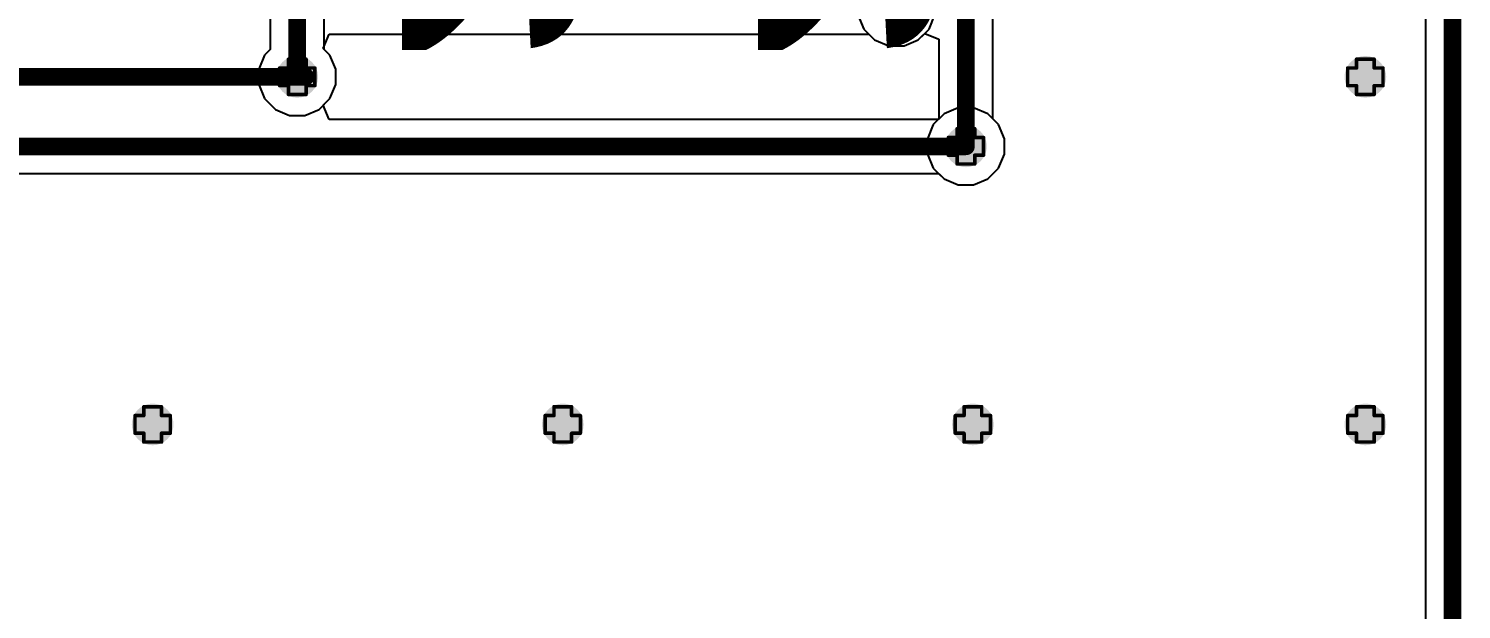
# Model space of a CAD drawing. Header units: inches. Extents: x -0.1 to 10.2, y 0 to 6.5.
# Drawn here: x 3.918 to 4.729, y 0.978 to 1.307 of the extents above; entities that cross this region are included whole.
import ezdxf

# ---------------------------------------------------------------- set-up
doc = ezdxf.new("R2010")
doc.units = ezdxf.units.IN
doc.header["$MEASUREMENT"] = 0
for name, color, linetype in [('Board Outline', 216, 'Continuous'), ('Bottom Layer', 5, 'Continuous'), ('Bottom Overlay', 54, 'Continuous'), ('Drill Drawing', 1, 'Continuous'), ('Top Layer', 1, 'Continuous'), ('Via Holes', 16, 'Continuous')]:
    doc.layers.add(name, color=color, linetype=linetype)
doc.styles.add('Arial Black_Bold', font='', dxfattribs={"height": 0.2})
doc.styles.get('Arial Black_Bold').set_extended_font_data('Arial Black', bold=True)

msp = doc.modelspace()

# ---------------------------------------------------------------- hatches: boundary and pattern name
at = {"layer": 'Bottom Layer'}
h = msp.add_hatch(color=5, dxfattribs=at)
edge = h.paths.add_edge_path()
edge.add_arc((4.07008, 1.27953), 0.01181, 0, 360)
h = msp.add_hatch(color=5, dxfattribs=at)
edge = h.paths.add_edge_path()
edge.add_arc((4.67504, 1.27953), 0.01181, 0, 360)
h = msp.add_hatch(color=5, dxfattribs=at)
edge = h.paths.add_edge_path()
edge.add_arc((4.44882, 1.24016), 0.01181, 0, 360)
h = msp.add_hatch(color=5, dxfattribs=at)
edge = h.paths.add_edge_path()
edge.add_arc((3.98819, 1.08268), 0.01181, 0, 360)
h = msp.add_hatch(color=5, dxfattribs=at)
edge = h.paths.add_edge_path()
edge.add_arc((4.22047, 1.08268), 0.01181, 0, 360)
h = msp.add_hatch(color=5, dxfattribs=at)
edge = h.paths.add_edge_path()
edge.add_arc((4.45276, 1.08268), 0.01181, 0, 360)
h = msp.add_hatch(color=5, dxfattribs=at)
edge = h.paths.add_edge_path()
edge.add_arc((4.67504, 1.08268), 0.01181, 0, 360)
at = {"layer": 'Top Layer'}
h = msp.add_hatch(color=1, dxfattribs=at)
edge = h.paths.add_edge_path()
edge.add_arc((4.07008, 1.27953), 0.01181, 0, 360)
h = msp.add_hatch(color=1, dxfattribs=at)
edge = h.paths.add_edge_path()
edge.add_arc((4.67504, 1.27953), 0.01181, 0, 360)
h = msp.add_hatch(color=1, dxfattribs=at)
edge = h.paths.add_edge_path()
edge.add_arc((4.44882, 1.24016), 0.01181, 0, 360)
h = msp.add_hatch(color=1, dxfattribs=at)
edge = h.paths.add_edge_path()
edge.add_arc((3.98819, 1.08268), 0.01181, 0, 360)
h = msp.add_hatch(color=1, dxfattribs=at)
edge = h.paths.add_edge_path()
edge.add_arc((4.22047, 1.08268), 0.01181, 0, 360)
h = msp.add_hatch(color=1, dxfattribs=at)
edge = h.paths.add_edge_path()
edge.add_arc((4.45276, 1.08268), 0.01181, 0, 360)
h = msp.add_hatch(color=1, dxfattribs=at)
edge = h.paths.add_edge_path()
edge.add_arc((4.67504, 1.08268), 0.01181, 0, 360)
at = {"layer": 'Via Holes'}
h = msp.add_hatch(color=7, dxfattribs=at)
edge = h.paths.add_edge_path()
edge.add_arc((4.07008, 1.27953), 0.00591, 0, 360)
h = msp.add_hatch(color=7, dxfattribs=at)
edge = h.paths.add_edge_path()
edge.add_arc((4.67504, 1.27953), 0.00591, 0, 360)
h = msp.add_hatch(color=7, dxfattribs=at)
edge = h.paths.add_edge_path()
edge.add_arc((4.44882, 1.24016), 0.00591, 0, 360)
h = msp.add_hatch(color=7, dxfattribs=at)
edge = h.paths.add_edge_path()
edge.add_arc((3.98819, 1.08268), 0.00591, 0, 360)
h = msp.add_hatch(color=7, dxfattribs=at)
edge = h.paths.add_edge_path()
edge.add_arc((4.22047, 1.08268), 0.00591, 0, 360)
h = msp.add_hatch(color=7, dxfattribs=at)
edge = h.paths.add_edge_path()
edge.add_arc((4.45276, 1.08268), 0.00591, 0, 360)
h = msp.add_hatch(color=7, dxfattribs=at)
edge = h.paths.add_edge_path()
edge.add_arc((4.67504, 1.08268), 0.00591, 0, 360)

# ---------------------------------------------------------------- linework, layer by layer
at = {"layer": 'Board Outline'}
msp.add_lwpolyline([(4.72441, 0, 0.01, 0.01, 0), (4.72441, 4.33071, 0.01, 0.01, 0)], format="xyseb", dxfattribs=at)
at = {"layer": 'Bottom Layer'}
for p, q in [((4.70912, 2.17292), (4.70912, 0.33465)), ((4.05478, 1.88583), (4.05478, 1.29508)), ((4.46411, 1.25571), (4.46411, 1.88583)), ((4.08537, 1.29508), (4.08537, 1.34018)), ((4.38764, 1.31456), (4.39096, 1.30654)), ((4.39096, 1.30654), (4.39709, 1.30041)), ((4.39709, 1.30041), (4.40511, 1.29709)), ((4.41379, 1.29709), (4.4218, 1.30041)), ((4.4218, 1.30041), (4.42552, 1.30413)), ((4.42552, 1.30413), (4.43352, 1.30081)), ((4.43352, 1.30081), (4.43352, 1.25571)), ((4.05159, 1.29188), (4.04827, 1.28387)), ((4.05478, 1.29508), (4.05159, 1.29188)), ((4.08857, 1.29188), (4.08537, 1.29508)), ((4.09189, 1.28387), (4.08857, 1.29188)), ((4.40511, 1.29709), (4.41379, 1.29709)), ((4.04827, 1.28387), (4.04827, 1.27519)), ((4.09189, 1.27519), (4.09189, 1.28387)), ((4.04827, 1.27519), (4.05159, 1.26717)), ((4.08857, 1.26717), (4.09189, 1.27519)), ((4.05159, 1.26717), (4.05772, 1.26104)), ((4.08243, 1.26104), (4.08857, 1.26717)), ((4.05772, 1.26104), (4.06574, 1.25772)), ((4.07442, 1.25772), (4.08243, 1.26104)), ((4.06574, 1.25772), (4.07442, 1.25772)), ((4.43033, 1.25251), (4.42701, 1.2445)), ((4.43352, 1.25571), (4.43033, 1.25251)), ((4.46731, 1.25251), (4.46411, 1.25571)), ((4.47063, 1.2445), (4.46731, 1.25251)), ((4.42701, 1.2445), (4.42701, 1.23582)), ((4.47063, 1.23582), (4.47063, 1.2445)), ((4.42701, 1.23582), (4.43033, 1.2278)), ((4.46731, 1.2278), (4.47063, 1.23582)), ((4.43033, 1.2278), (4.43646, 1.22167)), ((4.46117, 1.22167), (4.46731, 1.2278)), ((4.43646, 1.22167), (4.44448, 1.21835)), ((4.44448, 1.21835), (4.45316, 1.21835)), ((4.45316, 1.21835), (4.46117, 1.22167))]:
    msp.add_line(p, q, dxfattribs=at)
for points in [[(4.07008, 1.27953, 0.01, 0.01, 0), (4.07008, 1.88583, 0.01, 0.01, 0)], [(4.44882, 1.24016, 0.01, 0.01, 0), (4.44882, 1.88583, 0.01, 0.01, 0)]]:
    msp.add_lwpolyline(points, format="xyseb", dxfattribs=at)
for points in [[(4.06758, 1.27953, 0.005, 0.005, 1), (4.07258, 1.27953, 0.005, 0.005, 1)], [(4.44632, 1.24016, 0.005, 0.005, 1), (4.45132, 1.24016, 0.005, 0.005, 1)]]:
    msp.add_lwpolyline(points, format="xyseb", close=True, dxfattribs=at)
at = {"layer": 'Drill Drawing'}
for points in [[(4.06508, 1.28453, 0.002, 0.002, 0), (4.06508, 1.28953, 0.002, 0.002, 0)], [(4.06508, 1.28953, 0.002, 0.002, 0), (4.07508, 1.28953, 0.002, 0.002, 0)], [(4.07508, 1.28453, 0.002, 0.002, 0), (4.07508, 1.28953, 0.002, 0.002, 0)], [(4.67004, 1.28453, 0.002, 0.002, 0), (4.67004, 1.28953, 0.002, 0.002, 0)], [(4.67004, 1.28953, 0.002, 0.002, 0), (4.68004, 1.28953, 0.002, 0.002, 0)], [(4.68004, 1.28453, 0.002, 0.002, 0), (4.68004, 1.28953, 0.002, 0.002, 0)], [(4.06008, 1.27453, 0.002, 0.002, 0), (4.06008, 1.28453, 0.002, 0.002, 0)], [(4.06008, 1.28453, 0.002, 0.002, 0), (4.06508, 1.28453, 0.002, 0.002, 0)], [(4.07508, 1.28453, 0.002, 0.002, 0), (4.08008, 1.28453, 0.002, 0.002, 0)], [(4.08008, 1.27453, 0.002, 0.002, 0), (4.08008, 1.28453, 0.002, 0.002, 0)], [(4.66504, 1.27453, 0.002, 0.002, 0), (4.66504, 1.28453, 0.002, 0.002, 0)], [(4.66504, 1.28453, 0.002, 0.002, 0), (4.67004, 1.28453, 0.002, 0.002, 0)], [(4.68004, 1.28453, 0.002, 0.002, 0), (4.68504, 1.28453, 0.002, 0.002, 0)], [(4.68504, 1.27453, 0.002, 0.002, 0), (4.68504, 1.28453, 0.002, 0.002, 0)], [(4.06008, 1.27453, 0.002, 0.002, 0), (4.06508, 1.27453, 0.002, 0.002, 0)], [(4.06508, 1.26953, 0.002, 0.002, 0), (4.06508, 1.27453, 0.002, 0.002, 0)], [(4.07508, 1.27453, 0.002, 0.002, 0), (4.08008, 1.27453, 0.002, 0.002, 0)], [(4.07508, 1.26953, 0.002, 0.002, 0), (4.07508, 1.27453, 0.002, 0.002, 0)], [(4.66504, 1.27453, 0.002, 0.002, 0), (4.67004, 1.27453, 0.002, 0.002, 0)], [(4.67004, 1.26953, 0.002, 0.002, 0), (4.67004, 1.27453, 0.002, 0.002, 0)], [(4.68004, 1.27453, 0.002, 0.002, 0), (4.68504, 1.27453, 0.002, 0.002, 0)], [(4.68004, 1.26953, 0.002, 0.002, 0), (4.68004, 1.27453, 0.002, 0.002, 0)], [(4.06508, 1.26953, 0.002, 0.002, 0), (4.07508, 1.26953, 0.002, 0.002, 0)], [(4.67004, 1.26953, 0.002, 0.002, 0), (4.68004, 1.26953, 0.002, 0.002, 0)], [(4.44382, 1.24516, 0.002, 0.002, 0), (4.44382, 1.25016, 0.002, 0.002, 0)], [(4.44382, 1.25016, 0.002, 0.002, 0), (4.45382, 1.25016, 0.002, 0.002, 0)], [(4.45382, 1.24516, 0.002, 0.002, 0), (4.45382, 1.25016, 0.002, 0.002, 0)], [(4.43882, 1.23516, 0.002, 0.002, 0), (4.43882, 1.24516, 0.002, 0.002, 0)], [(4.43882, 1.24516, 0.002, 0.002, 0), (4.44382, 1.24516, 0.002, 0.002, 0)], [(4.45382, 1.24516, 0.002, 0.002, 0), (4.45882, 1.24516, 0.002, 0.002, 0)], [(4.45882, 1.23516, 0.002, 0.002, 0), (4.45882, 1.24516, 0.002, 0.002, 0)], [(4.43882, 1.23516, 0.002, 0.002, 0), (4.44382, 1.23516, 0.002, 0.002, 0)], [(4.44382, 1.23016, 0.002, 0.002, 0), (4.44382, 1.23516, 0.002, 0.002, 0)], [(4.45382, 1.23516, 0.002, 0.002, 0), (4.45882, 1.23516, 0.002, 0.002, 0)], [(4.45382, 1.23016, 0.002, 0.002, 0), (4.45382, 1.23516, 0.002, 0.002, 0)], [(4.44382, 1.23016, 0.002, 0.002, 0), (4.45382, 1.23016, 0.002, 0.002, 0)], [(3.97819, 1.07768, 0.002, 0.002, 0), (3.97819, 1.08768, 0.002, 0.002, 0)], [(3.97819, 1.08768, 0.002, 0.002, 0), (3.98319, 1.08768, 0.002, 0.002, 0)], [(3.98319, 1.08768, 0.002, 0.002, 0), (3.98319, 1.09268, 0.002, 0.002, 0)], [(3.98319, 1.09268, 0.002, 0.002, 0), (3.99319, 1.09268, 0.002, 0.002, 0)], [(3.99319, 1.08768, 0.002, 0.002, 0), (3.99319, 1.09268, 0.002, 0.002, 0)], [(3.99319, 1.08768, 0.002, 0.002, 0), (3.99819, 1.08768, 0.002, 0.002, 0)], [(3.99819, 1.07768, 0.002, 0.002, 0), (3.99819, 1.08768, 0.002, 0.002, 0)], [(4.21047, 1.07768, 0.002, 0.002, 0), (4.21047, 1.08768, 0.002, 0.002, 0)], [(4.21047, 1.08768, 0.002, 0.002, 0), (4.21547, 1.08768, 0.002, 0.002, 0)], [(4.21547, 1.08768, 0.002, 0.002, 0), (4.21547, 1.09268, 0.002, 0.002, 0)], [(4.21547, 1.09268, 0.002, 0.002, 0), (4.22547, 1.09268, 0.002, 0.002, 0)], [(4.22547, 1.08768, 0.002, 0.002, 0), (4.22547, 1.09268, 0.002, 0.002, 0)], [(4.22547, 1.08768, 0.002, 0.002, 0), (4.23047, 1.08768, 0.002, 0.002, 0)], [(4.23047, 1.07768, 0.002, 0.002, 0), (4.23047, 1.08768, 0.002, 0.002, 0)], [(4.44276, 1.07768, 0.002, 0.002, 0), (4.44276, 1.08768, 0.002, 0.002, 0)], [(4.44276, 1.08768, 0.002, 0.002, 0), (4.44776, 1.08768, 0.002, 0.002, 0)], [(4.44776, 1.08768, 0.002, 0.002, 0), (4.44776, 1.09268, 0.002, 0.002, 0)], [(4.44776, 1.09268, 0.002, 0.002, 0), (4.45776, 1.09268, 0.002, 0.002, 0)], [(4.45776, 1.08768, 0.002, 0.002, 0), (4.45776, 1.09268, 0.002, 0.002, 0)], [(4.45776, 1.08768, 0.002, 0.002, 0), (4.46276, 1.08768, 0.002, 0.002, 0)], [(4.46276, 1.07768, 0.002, 0.002, 0), (4.46276, 1.08768, 0.002, 0.002, 0)], [(4.66504, 1.07768, 0.002, 0.002, 0), (4.66504, 1.08768, 0.002, 0.002, 0)], [(4.66504, 1.08768, 0.002, 0.002, 0), (4.67004, 1.08768, 0.002, 0.002, 0)], [(4.67004, 1.08768, 0.002, 0.002, 0), (4.67004, 1.09268, 0.002, 0.002, 0)], [(4.67004, 1.09268, 0.002, 0.002, 0), (4.68004, 1.09268, 0.002, 0.002, 0)], [(4.68004, 1.08768, 0.002, 0.002, 0), (4.68004, 1.09268, 0.002, 0.002, 0)], [(4.68004, 1.08768, 0.002, 0.002, 0), (4.68504, 1.08768, 0.002, 0.002, 0)], [(4.68504, 1.07768, 0.002, 0.002, 0), (4.68504, 1.08768, 0.002, 0.002, 0)], [(3.97819, 1.07768, 0.002, 0.002, 0), (3.98319, 1.07768, 0.002, 0.002, 0)], [(3.98319, 1.07268, 0.002, 0.002, 0), (3.98319, 1.07768, 0.002, 0.002, 0)], [(3.98319, 1.07268, 0.002, 0.002, 0), (3.99319, 1.07268, 0.002, 0.002, 0)], [(3.99319, 1.07768, 0.002, 0.002, 0), (3.99819, 1.07768, 0.002, 0.002, 0)], [(3.99319, 1.07268, 0.002, 0.002, 0), (3.99319, 1.07768, 0.002, 0.002, 0)], [(4.21047, 1.07768, 0.002, 0.002, 0), (4.21547, 1.07768, 0.002, 0.002, 0)], [(4.21547, 1.07268, 0.002, 0.002, 0), (4.21547, 1.07768, 0.002, 0.002, 0)], [(4.21547, 1.07268, 0.002, 0.002, 0), (4.22547, 1.07268, 0.002, 0.002, 0)], [(4.22547, 1.07768, 0.002, 0.002, 0), (4.23047, 1.07768, 0.002, 0.002, 0)], [(4.22547, 1.07268, 0.002, 0.002, 0), (4.22547, 1.07768, 0.002, 0.002, 0)], [(4.44276, 1.07768, 0.002, 0.002, 0), (4.44776, 1.07768, 0.002, 0.002, 0)], [(4.44776, 1.07268, 0.002, 0.002, 0), (4.44776, 1.07768, 0.002, 0.002, 0)], [(4.44776, 1.07268, 0.002, 0.002, 0), (4.45776, 1.07268, 0.002, 0.002, 0)], [(4.45776, 1.07768, 0.002, 0.002, 0), (4.46276, 1.07768, 0.002, 0.002, 0)], [(4.45776, 1.07268, 0.002, 0.002, 0), (4.45776, 1.07768, 0.002, 0.002, 0)], [(4.66504, 1.07768, 0.002, 0.002, 0), (4.67004, 1.07768, 0.002, 0.002, 0)], [(4.67004, 1.07268, 0.002, 0.002, 0), (4.67004, 1.07768, 0.002, 0.002, 0)], [(4.67004, 1.07268, 0.002, 0.002, 0), (4.68004, 1.07268, 0.002, 0.002, 0)], [(4.68004, 1.07768, 0.002, 0.002, 0), (4.68504, 1.07768, 0.002, 0.002, 0)], [(4.68004, 1.07268, 0.002, 0.002, 0), (4.68004, 1.07768, 0.002, 0.002, 0)]]:
    msp.add_lwpolyline(points, format="xyseb", dxfattribs=at)
for points in [[(4.06458, 1.28953, 0.001, 0.001, 1), (4.06558, 1.28953, 0.001, 0.001, 1)], [(4.06458, 1.28953, 0.001, 0.001, 1), (4.06558, 1.28953, 0.001, 0.001, 1)], [(4.07458, 1.28953, 0.001, 0.001, 1), (4.07558, 1.28953, 0.001, 0.001, 1)], [(4.07458, 1.28953, 0.001, 0.001, 1), (4.07558, 1.28953, 0.001, 0.001, 1)], [(4.66954, 1.28953, 0.001, 0.001, 1), (4.67054, 1.28953, 0.001, 0.001, 1)], [(4.66954, 1.28953, 0.001, 0.001, 1), (4.67054, 1.28953, 0.001, 0.001, 1)], [(4.67954, 1.28953, 0.001, 0.001, 1), (4.68054, 1.28953, 0.001, 0.001, 1)], [(4.67954, 1.28953, 0.001, 0.001, 1), (4.68054, 1.28953, 0.001, 0.001, 1)], [(4.05958, 1.28453, 0.001, 0.001, 1), (4.06058, 1.28453, 0.001, 0.001, 1)], [(4.05958, 1.28453, 0.001, 0.001, 1), (4.06058, 1.28453, 0.001, 0.001, 1)], [(4.06458, 1.28453, 0.001, 0.001, 1), (4.06558, 1.28453, 0.001, 0.001, 1)], [(4.06458, 1.28453, 0.001, 0.001, 1), (4.06558, 1.28453, 0.001, 0.001, 1)], [(4.07458, 1.28453, 0.001, 0.001, 1), (4.07558, 1.28453, 0.001, 0.001, 1)], [(4.07458, 1.28453, 0.001, 0.001, 1), (4.07558, 1.28453, 0.001, 0.001, 1)], [(4.07958, 1.28453, 0.001, 0.001, 1), (4.08058, 1.28453, 0.001, 0.001, 1)], [(4.07958, 1.28453, 0.001, 0.001, 1), (4.08058, 1.28453, 0.001, 0.001, 1)], [(4.66454, 1.28453, 0.001, 0.001, 1), (4.66554, 1.28453, 0.001, 0.001, 1)], [(4.66454, 1.28453, 0.001, 0.001, 1), (4.66554, 1.28453, 0.001, 0.001, 1)], [(4.66954, 1.28453, 0.001, 0.001, 1), (4.67054, 1.28453, 0.001, 0.001, 1)], [(4.66954, 1.28453, 0.001, 0.001, 1), (4.67054, 1.28453, 0.001, 0.001, 1)], [(4.67954, 1.28453, 0.001, 0.001, 1), (4.68054, 1.28453, 0.001, 0.001, 1)], [(4.67954, 1.28453, 0.001, 0.001, 1), (4.68054, 1.28453, 0.001, 0.001, 1)], [(4.68454, 1.28453, 0.001, 0.001, 1), (4.68554, 1.28453, 0.001, 0.001, 1)], [(4.68454, 1.28453, 0.001, 0.001, 1), (4.68554, 1.28453, 0.001, 0.001, 1)], [(4.05958, 1.27453, 0.001, 0.001, 1), (4.06058, 1.27453, 0.001, 0.001, 1)], [(4.05958, 1.27453, 0.001, 0.001, 1), (4.06058, 1.27453, 0.001, 0.001, 1)], [(4.06458, 1.27453, 0.001, 0.001, 1), (4.06558, 1.27453, 0.001, 0.001, 1)], [(4.06458, 1.27453, 0.001, 0.001, 1), (4.06558, 1.27453, 0.001, 0.001, 1)], [(4.07458, 1.27453, 0.001, 0.001, 1), (4.07558, 1.27453, 0.001, 0.001, 1)], [(4.07458, 1.27453, 0.001, 0.001, 1), (4.07558, 1.27453, 0.001, 0.001, 1)], [(4.07958, 1.27453, 0.001, 0.001, 1), (4.08058, 1.27453, 0.001, 0.001, 1)], [(4.07958, 1.27453, 0.001, 0.001, 1), (4.08058, 1.27453, 0.001, 0.001, 1)], [(4.66454, 1.27453, 0.001, 0.001, 1), (4.66554, 1.27453, 0.001, 0.001, 1)], [(4.66454, 1.27453, 0.001, 0.001, 1), (4.66554, 1.27453, 0.001, 0.001, 1)], [(4.66954, 1.27453, 0.001, 0.001, 1), (4.67054, 1.27453, 0.001, 0.001, 1)], [(4.66954, 1.27453, 0.001, 0.001, 1), (4.67054, 1.27453, 0.001, 0.001, 1)], [(4.67954, 1.27453, 0.001, 0.001, 1), (4.68054, 1.27453, 0.001, 0.001, 1)], [(4.67954, 1.27453, 0.001, 0.001, 1), (4.68054, 1.27453, 0.001, 0.001, 1)], [(4.68454, 1.27453, 0.001, 0.001, 1), (4.68554, 1.27453, 0.001, 0.001, 1)], [(4.68454, 1.27453, 0.001, 0.001, 1), (4.68554, 1.27453, 0.001, 0.001, 1)], [(4.06458, 1.26953, 0.001, 0.001, 1), (4.06558, 1.26953, 0.001, 0.001, 1)], [(4.06458, 1.26953, 0.001, 0.001, 1), (4.06558, 1.26953, 0.001, 0.001, 1)], [(4.07458, 1.26953, 0.001, 0.001, 1), (4.07558, 1.26953, 0.001, 0.001, 1)], [(4.07458, 1.26953, 0.001, 0.001, 1), (4.07558, 1.26953, 0.001, 0.001, 1)], [(4.66954, 1.26953, 0.001, 0.001, 1), (4.67054, 1.26953, 0.001, 0.001, 1)], [(4.66954, 1.26953, 0.001, 0.001, 1), (4.67054, 1.26953, 0.001, 0.001, 1)], [(4.67954, 1.26953, 0.001, 0.001, 1), (4.68054, 1.26953, 0.001, 0.001, 1)], [(4.67954, 1.26953, 0.001, 0.001, 1), (4.68054, 1.26953, 0.001, 0.001, 1)], [(4.44332, 1.25016, 0.001, 0.001, 1), (4.44432, 1.25016, 0.001, 0.001, 1)], [(4.44332, 1.25016, 0.001, 0.001, 1), (4.44432, 1.25016, 0.001, 0.001, 1)], [(4.45332, 1.25016, 0.001, 0.001, 1), (4.45432, 1.25016, 0.001, 0.001, 1)], [(4.45332, 1.25016, 0.001, 0.001, 1), (4.45432, 1.25016, 0.001, 0.001, 1)], [(4.43832, 1.24516, 0.001, 0.001, 1), (4.43932, 1.24516, 0.001, 0.001, 1)], [(4.43832, 1.24516, 0.001, 0.001, 1), (4.43932, 1.24516, 0.001, 0.001, 1)], [(4.44332, 1.24516, 0.001, 0.001, 1), (4.44432, 1.24516, 0.001, 0.001, 1)], [(4.44332, 1.24516, 0.001, 0.001, 1), (4.44432, 1.24516, 0.001, 0.001, 1)], [(4.45332, 1.24516, 0.001, 0.001, 1), (4.45432, 1.24516, 0.001, 0.001, 1)], [(4.45332, 1.24516, 0.001, 0.001, 1), (4.45432, 1.24516, 0.001, 0.001, 1)], [(4.45832, 1.24516, 0.001, 0.001, 1), (4.45932, 1.24516, 0.001, 0.001, 1)], [(4.45832, 1.24516, 0.001, 0.001, 1), (4.45932, 1.24516, 0.001, 0.001, 1)], [(4.43832, 1.23516, 0.001, 0.001, 1), (4.43932, 1.23516, 0.001, 0.001, 1)], [(4.43832, 1.23516, 0.001, 0.001, 1), (4.43932, 1.23516, 0.001, 0.001, 1)], [(4.44332, 1.23516, 0.001, 0.001, 1), (4.44432, 1.23516, 0.001, 0.001, 1)], [(4.44332, 1.23516, 0.001, 0.001, 1), (4.44432, 1.23516, 0.001, 0.001, 1)], [(4.45332, 1.23516, 0.001, 0.001, 1), (4.45432, 1.23516, 0.001, 0.001, 1)], [(4.45332, 1.23516, 0.001, 0.001, 1), (4.45432, 1.23516, 0.001, 0.001, 1)], [(4.45832, 1.23516, 0.001, 0.001, 1), (4.45932, 1.23516, 0.001, 0.001, 1)], [(4.45832, 1.23516, 0.001, 0.001, 1), (4.45932, 1.23516, 0.001, 0.001, 1)], [(4.44332, 1.23016, 0.001, 0.001, 1), (4.44432, 1.23016, 0.001, 0.001, 1)], [(4.44332, 1.23016, 0.001, 0.001, 1), (4.44432, 1.23016, 0.001, 0.001, 1)], [(4.45332, 1.23016, 0.001, 0.001, 1), (4.45432, 1.23016, 0.001, 0.001, 1)], [(4.45332, 1.23016, 0.001, 0.001, 1), (4.45432, 1.23016, 0.001, 0.001, 1)], [(3.97769, 1.08768, 0.001, 0.001, 1), (3.97869, 1.08768, 0.001, 0.001, 1)], [(3.97769, 1.08768, 0.001, 0.001, 1), (3.97869, 1.08768, 0.001, 0.001, 1)], [(3.98269, 1.09268, 0.001, 0.001, 1), (3.98369, 1.09268, 0.001, 0.001, 1)], [(3.98269, 1.09268, 0.001, 0.001, 1), (3.98369, 1.09268, 0.001, 0.001, 1)], [(3.98269, 1.08768, 0.001, 0.001, 1), (3.98369, 1.08768, 0.001, 0.001, 1)], [(3.98269, 1.08768, 0.001, 0.001, 1), (3.98369, 1.08768, 0.001, 0.001, 1)], [(3.99269, 1.09268, 0.001, 0.001, 1), (3.99369, 1.09268, 0.001, 0.001, 1)], [(3.99269, 1.09268, 0.001, 0.001, 1), (3.99369, 1.09268, 0.001, 0.001, 1)], [(3.99269, 1.08768, 0.001, 0.001, 1), (3.99369, 1.08768, 0.001, 0.001, 1)], [(3.99269, 1.08768, 0.001, 0.001, 1), (3.99369, 1.08768, 0.001, 0.001, 1)], [(3.99769, 1.08768, 0.001, 0.001, 1), (3.99869, 1.08768, 0.001, 0.001, 1)], [(3.99769, 1.08768, 0.001, 0.001, 1), (3.99869, 1.08768, 0.001, 0.001, 1)], [(4.20997, 1.08768, 0.001, 0.001, 1), (4.21097, 1.08768, 0.001, 0.001, 1)], [(4.20997, 1.08768, 0.001, 0.001, 1), (4.21097, 1.08768, 0.001, 0.001, 1)], [(4.21497, 1.09268, 0.001, 0.001, 1), (4.21597, 1.09268, 0.001, 0.001, 1)], [(4.21497, 1.09268, 0.001, 0.001, 1), (4.21597, 1.09268, 0.001, 0.001, 1)], [(4.21497, 1.08768, 0.001, 0.001, 1), (4.21597, 1.08768, 0.001, 0.001, 1)], [(4.21497, 1.08768, 0.001, 0.001, 1), (4.21597, 1.08768, 0.001, 0.001, 1)], [(4.22497, 1.09268, 0.001, 0.001, 1), (4.22597, 1.09268, 0.001, 0.001, 1)], [(4.22497, 1.09268, 0.001, 0.001, 1), (4.22597, 1.09268, 0.001, 0.001, 1)], [(4.22497, 1.08768, 0.001, 0.001, 1), (4.22597, 1.08768, 0.001, 0.001, 1)], [(4.22497, 1.08768, 0.001, 0.001, 1), (4.22597, 1.08768, 0.001, 0.001, 1)], [(4.22997, 1.08768, 0.001, 0.001, 1), (4.23097, 1.08768, 0.001, 0.001, 1)], [(4.22997, 1.08768, 0.001, 0.001, 1), (4.23097, 1.08768, 0.001, 0.001, 1)], [(4.44226, 1.08768, 0.001, 0.001, 1), (4.44326, 1.08768, 0.001, 0.001, 1)], [(4.44226, 1.08768, 0.001, 0.001, 1), (4.44326, 1.08768, 0.001, 0.001, 1)], [(4.44726, 1.09268, 0.001, 0.001, 1), (4.44826, 1.09268, 0.001, 0.001, 1)], [(4.44726, 1.09268, 0.001, 0.001, 1), (4.44826, 1.09268, 0.001, 0.001, 1)], [(4.44726, 1.08768, 0.001, 0.001, 1), (4.44826, 1.08768, 0.001, 0.001, 1)], [(4.44726, 1.08768, 0.001, 0.001, 1), (4.44826, 1.08768, 0.001, 0.001, 1)], [(4.45726, 1.09268, 0.001, 0.001, 1), (4.45826, 1.09268, 0.001, 0.001, 1)], [(4.45726, 1.09268, 0.001, 0.001, 1), (4.45826, 1.09268, 0.001, 0.001, 1)], [(4.45726, 1.08768, 0.001, 0.001, 1), (4.45826, 1.08768, 0.001, 0.001, 1)], [(4.45726, 1.08768, 0.001, 0.001, 1), (4.45826, 1.08768, 0.001, 0.001, 1)], [(4.46226, 1.08768, 0.001, 0.001, 1), (4.46326, 1.08768, 0.001, 0.001, 1)], [(4.46226, 1.08768, 0.001, 0.001, 1), (4.46326, 1.08768, 0.001, 0.001, 1)], [(4.66454, 1.08768, 0.001, 0.001, 1), (4.66554, 1.08768, 0.001, 0.001, 1)], [(4.66454, 1.08768, 0.001, 0.001, 1), (4.66554, 1.08768, 0.001, 0.001, 1)], [(4.66954, 1.09268, 0.001, 0.001, 1), (4.67054, 1.09268, 0.001, 0.001, 1)], [(4.66954, 1.09268, 0.001, 0.001, 1), (4.67054, 1.09268, 0.001, 0.001, 1)], [(4.66954, 1.08768, 0.001, 0.001, 1), (4.67054, 1.08768, 0.001, 0.001, 1)], [(4.66954, 1.08768, 0.001, 0.001, 1), (4.67054, 1.08768, 0.001, 0.001, 1)], [(4.67954, 1.09268, 0.001, 0.001, 1), (4.68054, 1.09268, 0.001, 0.001, 1)], [(4.67954, 1.09268, 0.001, 0.001, 1), (4.68054, 1.09268, 0.001, 0.001, 1)], [(4.67954, 1.08768, 0.001, 0.001, 1), (4.68054, 1.08768, 0.001, 0.001, 1)], [(4.67954, 1.08768, 0.001, 0.001, 1), (4.68054, 1.08768, 0.001, 0.001, 1)], [(4.68454, 1.08768, 0.001, 0.001, 1), (4.68554, 1.08768, 0.001, 0.001, 1)], [(4.68454, 1.08768, 0.001, 0.001, 1), (4.68554, 1.08768, 0.001, 0.001, 1)], [(3.97769, 1.07768, 0.001, 0.001, 1), (3.97869, 1.07768, 0.001, 0.001, 1)], [(3.97769, 1.07768, 0.001, 0.001, 1), (3.97869, 1.07768, 0.001, 0.001, 1)], [(3.98269, 1.07768, 0.001, 0.001, 1), (3.98369, 1.07768, 0.001, 0.001, 1)], [(3.98269, 1.07768, 0.001, 0.001, 1), (3.98369, 1.07768, 0.001, 0.001, 1)], [(3.98269, 1.07268, 0.001, 0.001, 1), (3.98369, 1.07268, 0.001, 0.001, 1)], [(3.98269, 1.07268, 0.001, 0.001, 1), (3.98369, 1.07268, 0.001, 0.001, 1)], [(3.99269, 1.07768, 0.001, 0.001, 1), (3.99369, 1.07768, 0.001, 0.001, 1)], [(3.99269, 1.07768, 0.001, 0.001, 1), (3.99369, 1.07768, 0.001, 0.001, 1)], [(3.99269, 1.07268, 0.001, 0.001, 1), (3.99369, 1.07268, 0.001, 0.001, 1)], [(3.99269, 1.07268, 0.001, 0.001, 1), (3.99369, 1.07268, 0.001, 0.001, 1)], [(3.99769, 1.07768, 0.001, 0.001, 1), (3.99869, 1.07768, 0.001, 0.001, 1)], [(3.99769, 1.07768, 0.001, 0.001, 1), (3.99869, 1.07768, 0.001, 0.001, 1)], [(4.20997, 1.07768, 0.001, 0.001, 1), (4.21097, 1.07768, 0.001, 0.001, 1)], [(4.20997, 1.07768, 0.001, 0.001, 1), (4.21097, 1.07768, 0.001, 0.001, 1)], [(4.21497, 1.07768, 0.001, 0.001, 1), (4.21597, 1.07768, 0.001, 0.001, 1)], [(4.21497, 1.07768, 0.001, 0.001, 1), (4.21597, 1.07768, 0.001, 0.001, 1)], [(4.21497, 1.07268, 0.001, 0.001, 1), (4.21597, 1.07268, 0.001, 0.001, 1)], [(4.21497, 1.07268, 0.001, 0.001, 1), (4.21597, 1.07268, 0.001, 0.001, 1)], [(4.22497, 1.07768, 0.001, 0.001, 1), (4.22597, 1.07768, 0.001, 0.001, 1)], [(4.22497, 1.07768, 0.001, 0.001, 1), (4.22597, 1.07768, 0.001, 0.001, 1)], [(4.22497, 1.07268, 0.001, 0.001, 1), (4.22597, 1.07268, 0.001, 0.001, 1)], [(4.22497, 1.07268, 0.001, 0.001, 1), (4.22597, 1.07268, 0.001, 0.001, 1)], [(4.22997, 1.07768, 0.001, 0.001, 1), (4.23097, 1.07768, 0.001, 0.001, 1)], [(4.22997, 1.07768, 0.001, 0.001, 1), (4.23097, 1.07768, 0.001, 0.001, 1)], [(4.44226, 1.07768, 0.001, 0.001, 1), (4.44326, 1.07768, 0.001, 0.001, 1)], [(4.44226, 1.07768, 0.001, 0.001, 1), (4.44326, 1.07768, 0.001, 0.001, 1)], [(4.44726, 1.07768, 0.001, 0.001, 1), (4.44826, 1.07768, 0.001, 0.001, 1)], [(4.44726, 1.07768, 0.001, 0.001, 1), (4.44826, 1.07768, 0.001, 0.001, 1)], [(4.44726, 1.07268, 0.001, 0.001, 1), (4.44826, 1.07268, 0.001, 0.001, 1)], [(4.44726, 1.07268, 0.001, 0.001, 1), (4.44826, 1.07268, 0.001, 0.001, 1)], [(4.45726, 1.07768, 0.001, 0.001, 1), (4.45826, 1.07768, 0.001, 0.001, 1)], [(4.45726, 1.07768, 0.001, 0.001, 1), (4.45826, 1.07768, 0.001, 0.001, 1)], [(4.45726, 1.07268, 0.001, 0.001, 1), (4.45826, 1.07268, 0.001, 0.001, 1)], [(4.45726, 1.07268, 0.001, 0.001, 1), (4.45826, 1.07268, 0.001, 0.001, 1)], [(4.46226, 1.07768, 0.001, 0.001, 1), (4.46326, 1.07768, 0.001, 0.001, 1)], [(4.46226, 1.07768, 0.001, 0.001, 1), (4.46326, 1.07768, 0.001, 0.001, 1)], [(4.66454, 1.07768, 0.001, 0.001, 1), (4.66554, 1.07768, 0.001, 0.001, 1)], [(4.66454, 1.07768, 0.001, 0.001, 1), (4.66554, 1.07768, 0.001, 0.001, 1)], [(4.66954, 1.07768, 0.001, 0.001, 1), (4.67054, 1.07768, 0.001, 0.001, 1)], [(4.66954, 1.07768, 0.001, 0.001, 1), (4.67054, 1.07768, 0.001, 0.001, 1)], [(4.66954, 1.07268, 0.001, 0.001, 1), (4.67054, 1.07268, 0.001, 0.001, 1)], [(4.66954, 1.07268, 0.001, 0.001, 1), (4.67054, 1.07268, 0.001, 0.001, 1)], [(4.67954, 1.07768, 0.001, 0.001, 1), (4.68054, 1.07768, 0.001, 0.001, 1)], [(4.67954, 1.07768, 0.001, 0.001, 1), (4.68054, 1.07768, 0.001, 0.001, 1)], [(4.67954, 1.07268, 0.001, 0.001, 1), (4.68054, 1.07268, 0.001, 0.001, 1)], [(4.67954, 1.07268, 0.001, 0.001, 1), (4.68054, 1.07268, 0.001, 0.001, 1)], [(4.68454, 1.07768, 0.001, 0.001, 1), (4.68554, 1.07768, 0.001, 0.001, 1)], [(4.68454, 1.07768, 0.001, 0.001, 1), (4.68554, 1.07768, 0.001, 0.001, 1)]]:
    msp.add_lwpolyline(points, format="xyseb", close=True, dxfattribs=at)
at = {"layer": 'Top Layer'}
for p, q in [((4.70912, 2.17292), (4.70912, 0.33465)), ((4.42794, 1.30654), (4.43126, 1.31456)), ((4.4218, 1.30041), (4.42794, 1.30654)), ((4.08485, 1.2956), (4.08816, 1.3036)), ((4.08816, 1.3036), (4.3939, 1.3036)), ((4.3939, 1.3036), (4.39709, 1.30041)), ((4.39709, 1.30041), (4.40511, 1.29709)), ((4.41379, 1.29709), (4.4218, 1.30041)), ((4.08857, 1.29188), (4.08485, 1.2956)), ((4.09189, 1.28387), (4.08857, 1.29188)), ((4.40511, 1.29709), (4.41379, 1.29709)), ((4.09189, 1.27519), (4.09189, 1.28387)), ((4.08857, 1.26717), (4.09189, 1.27519)), ((4.08485, 1.26345), (4.08857, 1.26717)), ((4.08816, 1.25545), (4.08485, 1.26345)), ((4.43646, 1.25865), (4.43327, 1.25545)), ((4.44448, 1.26197), (4.43646, 1.25865)), ((4.45316, 1.26197), (4.44448, 1.26197)), ((4.46117, 1.25865), (4.45316, 1.26197)), ((4.46731, 1.25251), (4.46117, 1.25865)), ((4.43327, 1.25545), (4.08816, 1.25545)), ((4.47063, 1.2445), (4.46731, 1.25251)), ((4.47063, 1.23582), (4.47063, 1.2445)), ((4.46731, 1.2278), (4.47063, 1.23582)), ((4.46117, 1.22167), (4.46731, 1.2278)), ((3.51949, 1.22486), (4.43327, 1.22486)), ((4.43327, 1.22486), (4.43646, 1.22167)), ((4.43646, 1.22167), (4.44448, 1.21835)), ((4.44448, 1.21835), (4.45316, 1.21835)), ((4.45316, 1.21835), (4.46117, 1.22167))]:
    msp.add_line(p, q, dxfattribs=at)
for points in [[(3.1252, 1.27953, 0.01, 0.01, 0), (4.07008, 1.27953, 0.01, 0.01, 0)], [(4.07008, 1.27953, 0.01, 0.01, 0), (4.0748, 1.27953, 0.01, 0.01, 0)], [(3.50394, 1.24016, 0.01, 0.01, 0), (4.44882, 1.24016, 0.01, 0.01, 0)]]:
    msp.add_lwpolyline(points, format="xyseb", dxfattribs=at)
for points in [[(4.06758, 1.27953, 0.005, 0.005, 1), (4.07258, 1.27953, 0.005, 0.005, 1)], [(4.06758, 1.27953, 0.005, 0.005, 1), (4.07258, 1.27953, 0.005, 0.005, 1)], [(4.0723, 1.27953, 0.005, 0.005, 1), (4.0773, 1.27953, 0.005, 0.005, 1)], [(4.44632, 1.24016, 0.005, 0.005, 1), (4.45132, 1.24016, 0.005, 0.005, 1)]]:
    msp.add_lwpolyline(points, format="xyseb", close=True, dxfattribs=at)

# ---------------------------------------------------------------- texts
at = {"layer": 'Bottom Overlay', "style": 'Arial Black_Bold', "text_generation_flag": 2}
for s, p in [('24', (4.12934, 1.28924)), ('23', (4.33108, 1.28924))]:
    msp.add_text(s, height=0.1, rotation=270, dxfattribs=at).set_placement(p)

doc.saveas('drawing.dxf')
